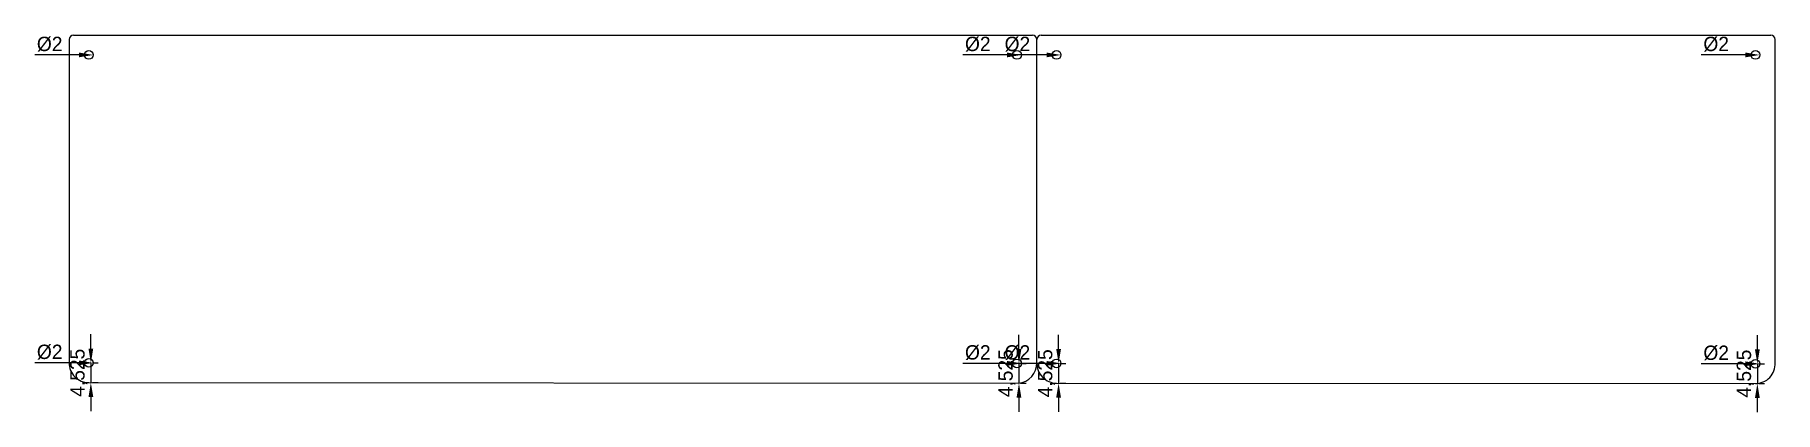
# Model space of a CAD drawing. Header units: millimetres. Extents: x 7 to 405, y -72 to 15.
import ezdxf

# ---------------------------------------------------------------- set-up
doc = ezdxf.new("R2010")
doc.units = ezdxf.units.MM
doc.layers.add('0 (2)', color=7, linetype='Continuous')
doc.layers.add('Dimensions', color=7, linetype='Continuous')
doc.dimstyles.new('ISO-25', dxfattribs={"dimtxt": 2.5, "dimasz": 2.5, "dimexe": 1.25, "dimexo": 0.625, "dimtad": 1, "dimtxsty": 'Standard', "dimcen": 2.5, "dimadec": 0, "dimazin": 0, "dimtfac": 1, "dimtmove": 0, "dimatfit": 3, "dimfxl": 1, "dimarcsym": 0})

# ---------------------------------------------------------------- blocks, each defined once
blk = doc.blocks.new('*D1')
at = {"layer": 'Defpoints', "color": 0}
for p in [(400.36, -60.71), (400.35, -65.24), (400.81, -65.24)]:
    blk.add_point(p, dxfattribs=at)
at = {"layer": 'Dimensions', "color": 140, "lineweight": -2}
for p, q in [((400.81, -57.43), (400.81, -54.15)), ((400.81, -60.71), (400.81, -65.24)), ((401.18, -60.71), (402.45, -60.71)), ((401.17, -65.24), (402.45, -65.24)), ((400.8, -68.52), (400.8, -71.8))]:
    blk.add_line(p, q, dxfattribs=at)
at = {"layer": 'Dimensions', "color": 140}
for points in [[(400.26, -57.43), (401.36, -57.43), (400.81, -60.71)], [(401.35, -68.52), (400.26, -68.52), (400.81, -65.24)]]:
    blk.add_solid(points, dxfattribs=at)
at = {"layer": 'Dimensions', "color": 140, "insert": (398.03, -62.97), "char_height": 3.281, "attachment_point": 5, "rotation": 89.9687}
blk.add_mtext('4,525', dxfattribs=at)
blk = doc.blocks.new('*D2')
at = {"layer": 'Defpoints', "color": 0}
for p in [(19.64, -60.5), (19.64, -65.03), (20.09, -65.03)]:
    blk.add_point(p, dxfattribs=at)
at = {"layer": 'Dimensions', "color": 140, "lineweight": -2}
for p, q in [((20.1, -57.22), (20.1, -53.94)), ((20.1, -60.51), (20.09, -65.03)), ((20.46, -60.51), (21.74, -60.51)), ((20.46, -65.03), (21.73, -65.03)), ((20.09, -68.31), (20.09, -71.59))]:
    blk.add_line(p, q, dxfattribs=at)
at = {"layer": 'Dimensions', "color": 140}
for points in [[(19.55, -57.22), (20.64, -57.22), (20.1, -60.51)], [(20.64, -68.31), (19.55, -68.31), (20.09, -65.03)]]:
    blk.add_solid(points, dxfattribs=at)
at = {"layer": 'Dimensions', "color": 140, "insert": (17.32, -62.77), "char_height": 3.281, "attachment_point": 5, "rotation": 89.9687}
blk.add_mtext('4,525', dxfattribs=at)
blk = doc.blocks.new('*D3')
at = {"layer": 'Defpoints', "color": 0}
for p in [(240.72, -60.63), (240.72, -65.15), (241.17, -65.15)]:
    blk.add_point(p, dxfattribs=at)
at = {"layer": 'Dimensions', "color": 140, "lineweight": -2}
for p, q in [((241.17, -57.35), (241.17, -54.06)), ((241.17, -60.63), (241.17, -65.15)), ((241.54, -60.63), (242.81, -60.63)), ((241.54, -65.15), (242.81, -65.15)), ((241.17, -68.43), (241.17, -71.71))]:
    blk.add_line(p, q, dxfattribs=at)
at = {"layer": 'Dimensions', "color": 140}
for points in [[(240.63, -57.34), (241.72, -57.35), (241.17, -60.63)], [(241.71, -68.43), (240.62, -68.43), (241.17, -65.15)]]:
    blk.add_solid(points, dxfattribs=at)
at = {"layer": 'Dimensions', "color": 140, "insert": (238.4, -62.89), "char_height": 3.281, "attachment_point": 5, "rotation": 89.9687}
blk.add_mtext('4,525', dxfattribs=at)
blk = doc.blocks.new('*D4')
at = {"layer": 'Defpoints', "color": 0}
for p in [(231.67, -60.62), (231.67, -65.15), (232.12, -65.15)]:
    blk.add_point(p, dxfattribs=at)
at = {"layer": 'Dimensions', "color": 140, "lineweight": -2}
for p, q in [((232.12, -57.34), (232.12, -54.06)), ((232.12, -60.62), (232.12, -65.15)), ((232.49, -60.62), (233.76, -60.62)), ((232.49, -65.15), (233.76, -65.15)), ((232.12, -68.43), (232.11, -71.71))]:
    blk.add_line(p, q, dxfattribs=at)
at = {"layer": 'Dimensions', "color": 140}
for points in [[(231.58, -57.34), (232.67, -57.34), (232.12, -60.62)], [(232.66, -68.43), (231.57, -68.43), (232.12, -65.15)]]:
    blk.add_solid(points, dxfattribs=at)
at = {"layer": 'Dimensions', "color": 140, "insert": (229.35, -62.88), "char_height": 3.281, "attachment_point": 5, "rotation": 89.9687}
blk.add_mtext('4,525', dxfattribs=at)
blk = doc.blocks.new('*D5')
at = {"layer": 'Defpoints', "color": 0}
for p in [(18.64, 9.94), (20.64, 9.94)]:
    blk.add_point(p, dxfattribs=at)
at = {"layer": 'Dimensions', "color": 140, "lineweight": -2}
blk.add_line((17.36, 9.94), (7.29, 9.94), dxfattribs=at)
at = {"layer": 'Dimensions', "color": 140}
blk.add_solid([(17.36, 9.4), (17.36, 10.49), (20.64, 9.94)], dxfattribs=at)
at = {"layer": 'Dimensions', "color": 140, "insert": (10.68, 12.4), "char_height": 3.281, "attachment_point": 5}
blk.add_mtext('%%c2', dxfattribs=at)
blk = doc.blocks.new('*D6')
at = {"layer": 'Defpoints', "color": 0}
for p in [(18.64, -60.5), (20.64, -60.5)]:
    blk.add_point(p, dxfattribs=at)
at = {"layer": 'Dimensions', "color": 140, "lineweight": -2}
blk.add_line((17.36, -60.5), (7.29, -60.5), dxfattribs=at)
at = {"layer": 'Dimensions', "color": 140}
blk.add_solid([(17.36, -61.05), (17.36, -59.96), (20.64, -60.5)], dxfattribs=at)
at = {"layer": 'Dimensions', "color": 140, "insert": (10.68, -58.04), "char_height": 3.281, "attachment_point": 5}
blk.add_mtext('%%c2', dxfattribs=at)
blk = doc.blocks.new('*D7')
at = {"layer": 'Defpoints', "color": 0}
for p in [(399.36, 9.94), (401.36, 9.94)]:
    blk.add_point(p, dxfattribs=at)
at = {"layer": 'Dimensions', "color": 140, "lineweight": -2}
blk.add_line((398.08, 9.94), (388, 9.94), dxfattribs=at)
at = {"layer": 'Dimensions', "color": 140}
blk.add_solid([(398.08, 9.4), (398.08, 10.49), (401.36, 9.94)], dxfattribs=at)
at = {"layer": 'Dimensions', "color": 140, "insert": (391.4, 12.4), "char_height": 3.281, "attachment_point": 5}
blk.add_mtext('%%c2', dxfattribs=at)
blk = doc.blocks.new('*D8')
at = {"layer": 'Defpoints', "color": 0}
for p in [(230.67, 9.94), (232.67, 9.94)]:
    blk.add_point(p, dxfattribs=at)
at = {"layer": 'Dimensions', "color": 140, "lineweight": -2}
blk.add_line((229.39, 9.94), (219.31, 9.94), dxfattribs=at)
at = {"layer": 'Dimensions', "color": 140}
blk.add_solid([(229.39, 9.4), (229.39, 10.49), (232.67, 9.94)], dxfattribs=at)
at = {"layer": 'Dimensions', "color": 140, "insert": (222.71, 12.4), "char_height": 3.281, "attachment_point": 5}
blk.add_mtext('%%c2', dxfattribs=at)
blk = doc.blocks.new('*D9')
at = {"layer": 'Defpoints', "color": 0}
for p in [(230.67, -60.62), (232.67, -60.62)]:
    blk.add_point(p, dxfattribs=at)
at = {"layer": 'Dimensions', "color": 140, "lineweight": -2}
blk.add_line((229.39, -60.62), (219.31, -60.62), dxfattribs=at)
at = {"layer": 'Dimensions', "color": 140}
blk.add_solid([(229.39, -61.17), (229.39, -60.07), (232.67, -60.62)], dxfattribs=at)
at = {"layer": 'Dimensions', "color": 140, "insert": (222.71, -58.16), "char_height": 3.281, "attachment_point": 5}
blk.add_mtext('%%c2', dxfattribs=at)
blk = doc.blocks.new('*D10')
at = {"layer": 'Defpoints', "color": 0}
for p in [(239.72, -60.63), (241.72, -60.63)]:
    blk.add_point(p, dxfattribs=at)
at = {"layer": 'Dimensions', "color": 140, "lineweight": -2}
blk.add_line((238.44, -60.63), (228.36, -60.63), dxfattribs=at)
at = {"layer": 'Dimensions', "color": 140}
blk.add_solid([(238.44, -61.17), (238.44, -60.08), (241.72, -60.63)], dxfattribs=at)
at = {"layer": 'Dimensions', "color": 140, "insert": (231.76, -58.17), "char_height": 3.281, "attachment_point": 5}
blk.add_mtext('%%c2', dxfattribs=at)
blk = doc.blocks.new('*D11')
at = {"layer": 'Defpoints', "color": 0}
for p in [(399.36, -60.71), (401.36, -60.71)]:
    blk.add_point(p, dxfattribs=at)
at = {"layer": 'Dimensions', "color": 140, "lineweight": -2}
blk.add_line((398.08, -60.71), (388, -60.71), dxfattribs=at)
at = {"layer": 'Dimensions', "color": 140}
blk.add_solid([(398.08, -61.26), (398.08, -60.17), (401.36, -60.71)], dxfattribs=at)
at = {"layer": 'Dimensions', "color": 140, "insert": (391.4, -58.25), "char_height": 3.281, "attachment_point": 5}
blk.add_mtext('%%c2', dxfattribs=at)
blk = doc.blocks.new('*D12')
at = {"layer": 'Defpoints', "color": 0}
for p in [(239.72, 9.94), (241.72, 9.94)]:
    blk.add_point(p, dxfattribs=at)
at = {"layer": 'Dimensions', "color": 140, "lineweight": -2}
blk.add_line((238.44, 9.94), (228.36, 9.94), dxfattribs=at)
at = {"layer": 'Dimensions', "color": 140}
blk.add_solid([(238.44, 9.4), (238.44, 10.49), (241.72, 9.94)], dxfattribs=at)
at = {"layer": 'Dimensions', "color": 140, "insert": (231.76, 12.4), "char_height": 3.281, "attachment_point": 5}
blk.add_mtext('%%c2', dxfattribs=at)

msp = doc.modelspace()

# ---------------------------------------------------------------- linework, layer by layer
at = {"layer": '0 (2)'}
for p, q in [((15.1137, 13.4687), (15.1106, -60.4814)), ((16.1137, 14.4687), (235.1918, 14.4687)), ((236.1918, -60.4813), (236.1918, 13.4687)), ((237.1918, 14.4687), (403.8808, 14.4687)), ((404.8758, -60.4927), (404.8807, 13.4801)), ((19.6411, -65.0299), (232.0146, -65.1461)), ((240.7182, -65.1508), (400.356, -65.2381))]:
    msp.add_line(p, q, dxfattribs=at)
for centre in [(19.6438, 9.9438), (231.6681, 9.9438), (240.7189, 9.9438), (400.3562, 9.9438), (19.6437, -60.5048), (231.668, -60.6208), (240.7187, -60.6257), (400.3559, -60.713)]:
    msp.add_circle(centre, 1, dxfattribs=at)
for centre, radius, start, end in [((16.1137, 13.4687), 1, 90, 180), ((235.1918, 13.4687), 1, 0, 90), ((237.1918, 13.4687), 1, 90, 180), ((403.8808, 13.4687), 1, 0, 90), ((19.6355, -60.505), 4.5249, 179.70106, 270.071361), ((231.6186, -60.5888), 4.5745, 274.966591, 1.345641), ((240.7652, -60.5767), 4.5744, 178.805779, 269.411462), ((400.3557, -60.7126), 4.5255, 270.004053, 2.785235), ((19.6386, -60.505), 4.5249, 269.966544, 270.031831)]:
    msp.add_arc(centre, radius, start, end, dxfattribs=at)

# ---------------------------------------------------------------- dimensions: what is measured, and where the dimension line sits
at = {"layer": 'Dimensions'}
for p1, p2, picture, middle in [((18.6438, 9.9438), (20.6438, 9.9438), '*D5', (10.6839, 9.9438)), ((230.6681, 9.9438), (232.6681, 9.9438), '*D8', (222.7083, 9.9438)), ((239.7189, 9.9438), (241.7189, 9.9438), '*D12', (231.759, 9.9438)), ((399.3562, 9.9438), (401.3562, 9.9438), '*D7', (391.3963, 9.9438)), ((18.6437, -60.5048), (20.6437, -60.5048), '*D6', (10.6838, -60.5048)), ((230.668, -60.6208), (232.668, -60.6208), '*D9', (222.7081, -60.6208)), ((239.7187, -60.6257), (241.7187, -60.6257), '*D10', (231.7589, -60.6257)), ((399.3559, -60.713), (401.3559, -60.713), '*D11', (391.3961, -60.713))]:
    dim = msp.add_diameter_dim_2p(p1=p1, p2=p2, dimstyle='ISO-25', override={"dimscale": 1.312359, "dimdec": 3, "dimzin": 8, "dimlunit": 2, "dimclrd": 140, "dimclre": 140, "dimclrt": 140}, dxfattribs=at)
    dim.commit()
    dim.dimension.update_dxf_attribs({"geometry": picture, "text_midpoint": middle, "dimtype": 163})
for base, p1, p2, picture, middle in [((20.0937, -65.0302), (19.6437, -60.5048), (19.6412, -65.0299), '*D2', (20.0949, -62.7676)), ((232.118, -65.1461), (231.668, -60.6208), (231.6655, -65.1459), '*D4', (232.1192, -62.8836)), ((241.1688, -65.1511), (240.7187, -60.6257), (240.7163, -65.1508), '*D3', (241.17, -62.8885)), ((400.806, -65.2383), (400.3559, -60.713), (400.3535, -65.2381), '*D1', (400.8072, -62.9758))]:
    dim = msp.add_linear_dim(base=base, p1=p1, p2=p2, angle=269.968671, dimstyle='ISO-25', override={"dimscale": 1.312359, "dimdec": 3, "dimzin": 8, "dimlunit": 2, "dimclrd": 140, "dimclre": 140, "dimclrt": 140}, dxfattribs=at)
    dim.commit()
    dim.dimension.update_dxf_attribs({"geometry": picture, "text_midpoint": middle, "dimtype": 161})

doc.saveas('drawing.dxf')
